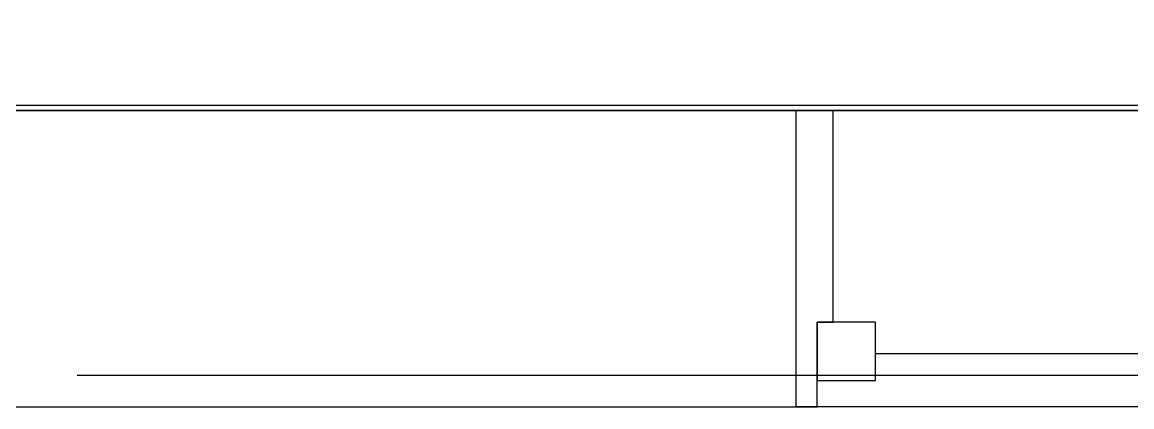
# Model space of a CAD drawing. Header units: inches. Extents: x -1841 to -80, y -100 to 1021.
# Drawn here: x -919.71 to -902.35, y 169.28 to 175.29 of the extents above; entities that cross this region are included whole.
import ezdxf

# ---------------------------------------------------------------- set-up
doc = ezdxf.new("R2010")
doc.units = ezdxf.units.IN
doc.header["$MEASUREMENT"] = 0
doc.layers.add('PDF_Geometry', color=7, linetype='Continuous', true_color=0x777777)

msp = doc.modelspace()

# ---------------------------------------------------------------- linework, layer by layer
at = {"layer": 'PDF_Geometry', "color": 7, "lineweight": 25}
for points in [[(-959.224, 246.962), (-959.224, 230.665), (-959.224, 173.915), (-878.981, 173.915)], [(-884.689, 173.915), (-939.122, 173.915)], [(-907.604, 169.283), (-907.273, 169.283), (-907.273, 170.606), (-907.024, 170.606), (-907.024, 173.915), (-907.604, 173.915)], [(-890.314, 170.11), (-906.363, 170.11)], [(-918.854, 169.779), (-894.037, 169.779)]]:
    msp.add_lwpolyline(points, dxfattribs=at)
for points in [[(-959.142, 173.998), (-879.146, 173.998), (-879.146, 246.879), (-879.063, 246.879), (-879.063, 246.962), (-879.063, 173.915), (-959.142, 173.915), (-959.142, 230.665)], [(-907.604, 173.915), (-932.421, 173.915), (-932.421, 169.283), (-907.604, 169.283)], [(-889.073, 173.915), (-889.073, 169.283), (-907.604, 169.283), (-907.604, 173.915)], [(-906.363, 169.696), (-906.363, 170.606), (-907.273, 170.606), (-907.273, 169.696)]]:
    msp.add_lwpolyline(points, close=True, dxfattribs=at)

doc.saveas('drawing.dxf')
